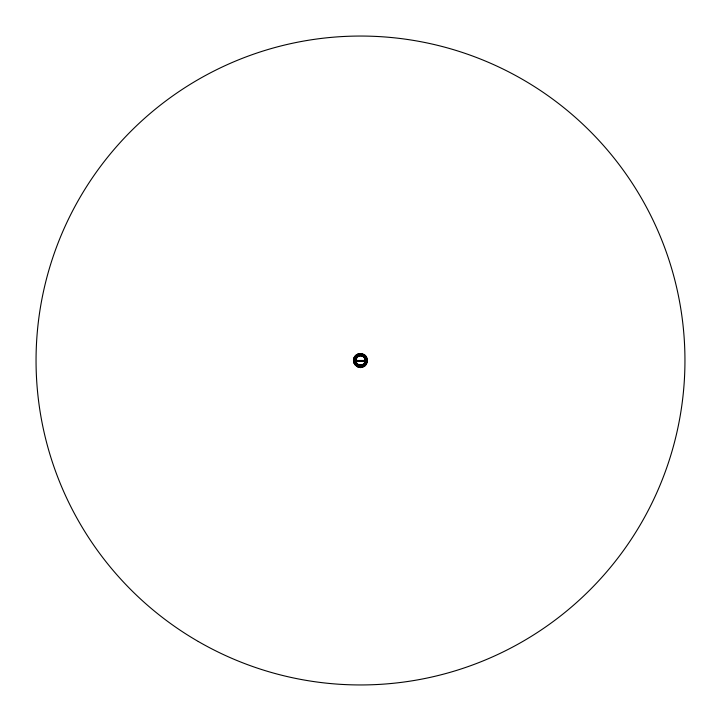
<?xml version="1.0" encoding="UTF-8"?>
<svg xmlns="http://www.w3.org/2000/svg" width="721" height="721" viewBox="0 0 721 721"><rect width="100%" height="100%" fill="white"/><g stroke="black" fill="none" stroke-linecap="round" stroke-linejoin="round"><path stroke-width="1.08" d="M359.04 355.94C358.31 352.92 352.984 359.59 354.867 362.014C354.525 365.123 362.546 368.269 361.726 365.06L358.139 364.583L356.417 362.861L355.534 360.5L357.165 357.165L359.04 355.94L361.329 355.777C366.133 356.516 366.466 363.988 361.726 365.06M366.133 362.014L365.06 361.726A4.723 4.723 0 0 0 359.274 355.94A4.723 4.723 0 0 0 357.165 363.835L356.372 364.628L356.417 362.861L355.444 363.42L354.777 360.185L356.3 356.562L359.112 354.912L362.185 354.939L362.861 356.417L363.42 355.444L365.556 357.58L366.331 360.5L365.826 363.303C358.256 370.729 368.089 362.077 366.331 360.5C366.403 356.805 362.546 353.84 358.986 354.867M362.203 355.156L362.429 353.687L358.679 353.551L355.777 355.345C349.703 360.347 356.814 370.612 363.636 366.728C366.376 365.313 367.926 362.086 367.295 359.067C367.106 357.733 364.159 352.524 363.537 355.795C371.018 360.662 360.572 371.117 355.597 363.555C352.551 358.734 358.734 352.425 363.537 355.795M364.628 364.628L363.835 363.835M361.924 367.34L361.645 366.034M354.867 362.014L355.534 360.5M359.274 365.06L358.986 366.133L362.239 366.133M355.94 361.726L354.939 361.699L354.164 363.474L358.31 367.151L358.725 365.88L360.338 367.404L365.06 365.61L366.322 364.312L365.205 363.591M364.447 356.58L364.808 355.525L364.078 354.471M359.527 355.922L360.5 354.669M357.165 357.165L356.372 356.372M360.103 367.485L360.897 366.133M358.139 364.583L357.58 365.556L357.165 363.835A4.723 4.723 0 0 0 365.06 361.726M364.258 354.669C361.167 352.19 355.354 354.011 353.813 358.373L353.632 361.978L354.939 361.699M364.628 356.372L363.889 357.165M361.329 355.777L362.185 354.939M360.824 353.56L360.815 354.921M364.583 358.139L365.556 357.58M365.493 357.958L366.683 357.355L364.808 355.525L365.646 355.85M360.5 366.331L361.176 365.998L360.5 365.349M365.556 363.42L364.583 362.861M362.014 366.133L363.645 365.556L362.861 364.583M365.06 359.274L366.133 358.986M365.989 359.346L367.295 359.067L366.106 360.815L367.44 360.879L365.835 362.257L367.106 362.672M366.322 364.312L364.646 364.475L365.141 365.7M356.3 356.562L358.139 356.417L357.58 355.444M353.488 360.167L354.777 360.185M354.867 358.986L355.94 359.274M354.669 360.5L366.331 360.5M357.688 360.761L363.204 360.761M354.164 363.474L355.597 363.555M358.31 367.151L360.338 367.404M356.417 358.139L355.444 357.58M355.273 365.186L357.174 365.042L356.661 366.367M353.813 358.373L355.201 358.995M359.004 353.705L359.283 355.011M355.723 357.454L354.597 356.733M357.283 354.317L357.895 355.498M355.777 355.345L356.679 356.336M363.636 366.728L363.033 365.547M365.817 360.437L365.817 361.122L354.687 361.122L354.687 360.437M364.033 360.437L364.033 361.122M363.204 360.437L363.204 361.122M362.636 360.437L362.636 361.122M361.5 360.437L361.5 361.122M360.284 360.437L360.284 361.122M359.743 360.437L359.743 361.122M358.193 360.437L358.193 361.122M357.688 360.437L357.688 361.122M357.445 360.437L357.445 361.122M198.275 641.483A324.45 324.45 0 0 0 684.95 360.5A324.45 324.45 0 0 0 198.275 79.517A324.45 324.45 0 0 0 198.275 641.483"/></g></svg>
